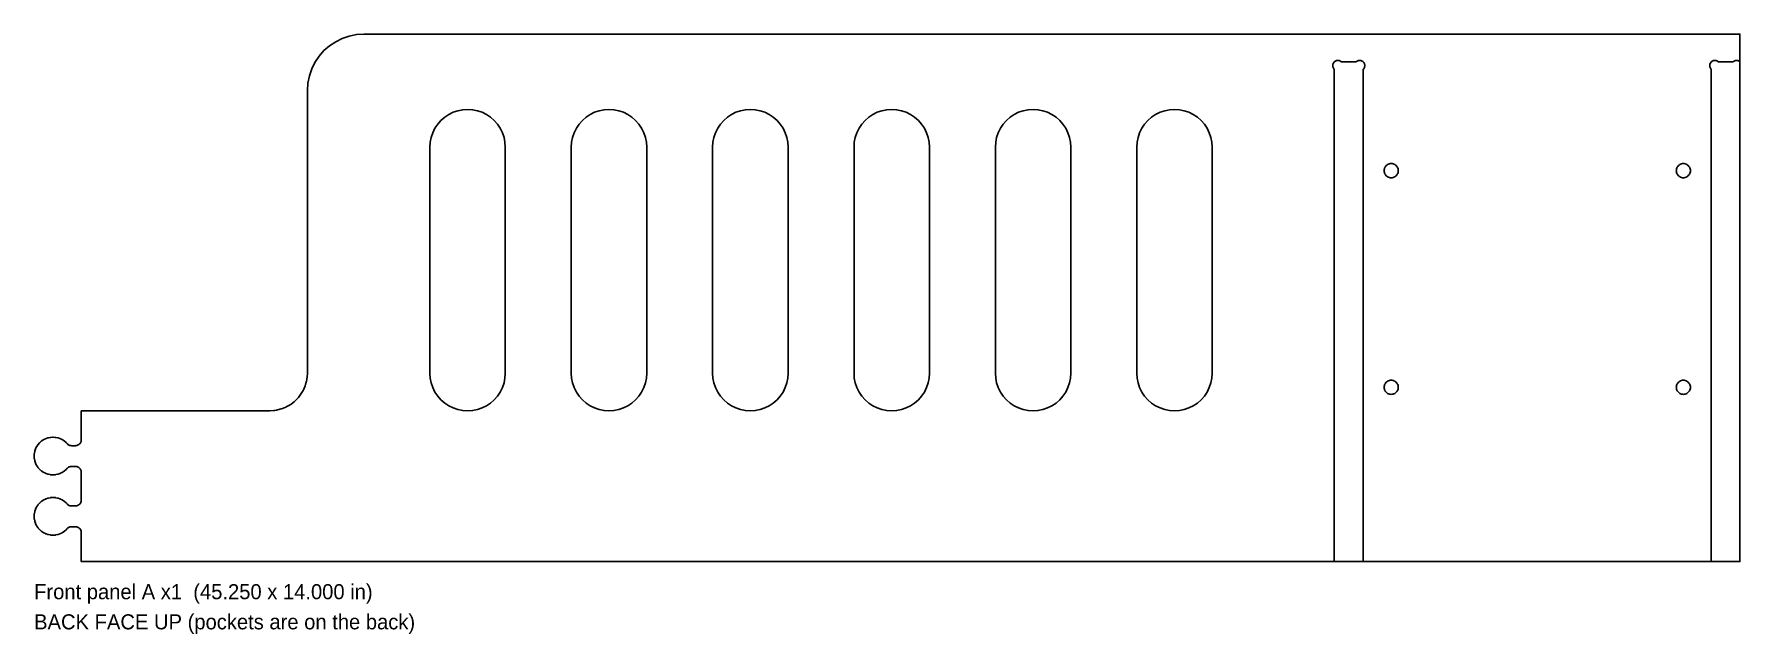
# Model space of a CAD drawing. Header units: inches. Extents: x 0 to 45.2, y -1.9 to 14.
import ezdxf

# ---------------------------------------------------------------- set-up
doc = ezdxf.new("R2010")
doc.units = ezdxf.units.IN
doc.header["$MEASUREMENT"] = 0
for name, color, linetype in [('CUT_INSIDE', 5, 'Continuous'), ('CUT_OUTSIDE', 1, 'Continuous'), ('LABEL', 3, 'Continuous'), ('POCKET_0.375', 4, 'Continuous'), ('POCKET_0.500', 4, 'Continuous')]:
    doc.layers.add(name, color=color, linetype=linetype)

msp = doc.modelspace()

# ---------------------------------------------------------------- linework, layer by layer
at = {"layer": 'CUT_INSIDE'}
for points in [[(12.466, 4.741), (12.424, 4.617), (12.366, 4.5), (12.293, 4.391), (12.207, 4.293), (12.108, 4.207), (12, 4.134), (11.882, 4.076), (11.758, 4.034), (11.63, 4.009), (11.5, 4), (11.369, 4.009), (11.241, 4.034), (11.117, 4.076), (11, 4.134), (10.891, 4.207), (10.793, 4.293), (10.706, 4.391), (10.634, 4.5), (10.576, 4.617), (10.534, 4.741), (10.508, 4.869), (10.5, 5), (10.5, 11), (10.508, 11.131), (10.534, 11.259), (10.576, 11.383), (10.634, 11.5), (10.706, 11.609), (10.793, 11.707), (10.891, 11.793), (11, 11.866), (11.117, 11.924), (11.241, 11.966), (11.369, 11.991), (11.5, 12), (11.63, 11.991), (11.758, 11.966), (11.882, 11.924), (12, 11.866), (12.108, 11.793), (12.207, 11.707), (12.293, 11.609), (12.366, 11.5), (12.424, 11.383), (12.466, 11.259), (12.491, 11.131), (12.5, 11), (12.5, 5), (12.491, 4.869)], [(16.216, 4.741), (16.174, 4.617), (16.116, 4.5), (16.043, 4.391), (15.957, 4.293), (15.858, 4.207), (15.75, 4.134), (15.632, 4.076), (15.508, 4.034), (15.38, 4.009), (15.25, 4), (15.119, 4.009), (14.991, 4.034), (14.867, 4.076), (14.75, 4.134), (14.641, 4.207), (14.543, 4.293), (14.456, 4.391), (14.384, 4.5), (14.326, 4.617), (14.284, 4.741), (14.258, 4.869), (14.25, 5), (14.25, 11), (14.258, 11.131), (14.284, 11.259), (14.326, 11.383), (14.384, 11.5), (14.456, 11.609), (14.543, 11.707), (14.641, 11.793), (14.75, 11.866), (14.867, 11.924), (14.991, 11.966), (15.119, 11.991), (15.25, 12), (15.38, 11.991), (15.508, 11.966), (15.632, 11.924), (15.75, 11.866), (15.858, 11.793), (15.957, 11.707), (16.043, 11.609), (16.116, 11.5), (16.174, 11.383), (16.216, 11.259), (16.241, 11.131), (16.25, 11), (16.25, 5), (16.241, 4.869)], [(19.924, 4.617), (19.866, 4.5), (19.793, 4.391), (19.707, 4.293), (19.608, 4.207), (19.5, 4.134), (19.382, 4.076), (19.258, 4.034), (19.13, 4.009), (19, 4), (18.869, 4.009), (18.741, 4.034), (18.617, 4.076), (18.5, 4.134), (18.391, 4.207), (18.293, 4.293), (18.206, 4.391), (18.134, 4.5), (18.076, 4.617), (18.034, 4.741), (18.008, 4.869), (18, 5), (18, 11), (18.008, 11.131), (18.034, 11.259), (18.076, 11.383), (18.134, 11.5), (18.206, 11.609), (18.293, 11.707), (18.391, 11.793), (18.5, 11.866), (18.617, 11.924), (18.741, 11.966), (18.869, 11.991), (19, 12), (19.13, 11.991), (19.258, 11.966), (19.382, 11.924), (19.5, 11.866), (19.608, 11.793), (19.707, 11.707), (19.793, 11.609), (19.866, 11.5), (19.924, 11.383), (19.966, 11.259), (19.991, 11.131), (20, 11), (20, 5), (19.991, 4.869), (19.966, 4.741)], [(23.716, 4.741), (23.674, 4.617), (23.616, 4.5), (23.543, 4.391), (23.457, 4.293), (23.358, 4.207), (23.25, 4.134), (23.132, 4.076), (23.008, 4.034), (22.88, 4.009), (22.75, 4), (22.619, 4.009), (22.491, 4.034), (22.367, 4.076), (22.25, 4.134), (22.141, 4.207), (22.043, 4.293), (21.956, 4.391), (21.884, 4.5), (21.826, 4.617), (21.784, 4.741), (21.758, 4.869), (21.75, 5), (21.75, 11), (21.758, 11.131), (21.784, 11.259), (21.826, 11.383), (21.884, 11.5), (21.956, 11.609), (22.043, 11.707), (22.141, 11.793), (22.25, 11.866), (22.367, 11.924), (22.491, 11.966), (22.619, 11.991), (22.75, 12), (22.88, 11.991), (23.008, 11.966), (23.132, 11.924), (23.25, 11.866), (23.358, 11.793), (23.457, 11.707), (23.543, 11.609), (23.616, 11.5), (23.674, 11.383), (23.716, 11.259), (23.741, 11.131), (23.75, 11), (23.75, 5), (23.741, 4.869)], [(27.466, 4.741), (27.424, 4.617), (27.366, 4.5), (27.293, 4.391), (27.207, 4.293), (27.108, 4.207), (27, 4.134), (26.882, 4.076), (26.758, 4.034), (26.63, 4.009), (26.5, 4), (26.369, 4.009), (26.241, 4.034), (26.117, 4.076), (26, 4.134), (25.891, 4.207), (25.793, 4.293), (25.706, 4.391), (25.634, 4.5), (25.576, 4.617), (25.534, 4.741), (25.508, 4.869), (25.5, 5), (25.5, 11), (25.508, 11.131), (25.534, 11.259), (25.576, 11.383), (25.634, 11.5), (25.706, 11.609), (25.793, 11.707), (25.891, 11.793), (26, 11.866), (26.117, 11.924), (26.241, 11.966), (26.369, 11.991), (26.5, 12), (26.63, 11.991), (26.758, 11.966), (26.882, 11.924), (27, 11.866), (27.108, 11.793), (27.207, 11.707), (27.293, 11.609), (27.366, 11.5), (27.424, 11.383), (27.466, 11.259), (27.491, 11.131), (27.5, 11), (27.5, 5), (27.491, 4.869)], [(31.174, 4.617), (31.116, 4.5), (31.043, 4.391), (30.957, 4.293), (30.858, 4.207), (30.75, 4.134), (30.632, 4.076), (30.508, 4.034), (30.38, 4.009), (30.25, 4), (30.119, 4.009), (29.991, 4.034), (29.867, 4.076), (29.75, 4.134), (29.641, 4.207), (29.543, 4.293), (29.456, 4.391), (29.384, 4.5), (29.326, 4.617), (29.284, 4.741), (29.258, 4.869), (29.25, 5), (29.25, 11), (29.258, 11.131), (29.284, 11.259), (29.326, 11.383), (29.384, 11.5), (29.456, 11.609), (29.543, 11.707), (29.641, 11.793), (29.75, 11.866), (29.867, 11.924), (29.991, 11.966), (30.119, 11.991), (30.25, 12), (30.38, 11.991), (30.508, 11.966), (30.632, 11.924), (30.75, 11.866), (30.858, 11.793), (30.957, 11.707), (31.043, 11.609), (31.116, 11.5), (31.174, 11.383), (31.216, 11.259), (31.241, 11.131), (31.25, 11), (31.25, 5), (31.241, 4.869), (31.216, 4.741)]]:
    msp.add_lwpolyline(points, close=True, dxfattribs=at)
at = {"layer": 'CUT_OUTSIDE'}
msp.add_lwpolyline([(1.25, 4), (1.25, 3.995), (1.25, 3.23), (1.248, 3.21), (1.244, 3.19), (1.238, 3.171), (1.229, 3.152), (1.218, 3.136), (1.204, 3.12), (1.189, 3.107), (1.172, 3.096), (1.154, 3.087), (1.135, 3.08), (1.115, 3.076), (1.095, 3.075), (0.998, 3.075), (0.989, 3.075), (0.983, 3.076), (0.965, 3.078), (0.946, 3.082), (0.929, 3.089), (0.912, 3.098), (0.896, 3.109), (0.882, 3.121), (0.88, 3.124), (0.873, 3.131), (0.858, 3.148), (0.857, 3.149), (0.856, 3.15), (0.855, 3.152), (0.851, 3.155), (0.85, 3.157), (0.849, 3.157), (0.847, 3.159), (0.81, 3.191), (0.808, 3.193), (0.808, 3.194), (0.806, 3.195), (0.802, 3.198), (0.8, 3.199), (0.799, 3.2), (0.797, 3.201), (0.756, 3.229), (0.754, 3.23), (0.754, 3.23), (0.751, 3.232), (0.748, 3.234), (0.745, 3.235), (0.745, 3.235), (0.743, 3.237), (0.698, 3.258), (0.696, 3.259), (0.695, 3.26), (0.693, 3.261), (0.689, 3.262), (0.687, 3.263), (0.686, 3.264), (0.683, 3.265), (0.637, 3.28), (0.634, 3.281), (0.634, 3.281), (0.631, 3.282), (0.627, 3.283), (0.624, 3.284), (0.624, 3.284), (0.621, 3.285), (0.573, 3.294), (0.57, 3.295), (0.57, 3.295), (0.567, 3.295), (0.563, 3.296), (0.56, 3.296), (0.559, 3.296), (0.557, 3.296), (0.508, 3.299), (0.505, 3.3), (0.504, 3.3), (0.502, 3.3), (0.498, 3.3), (0.495, 3.3), (0.494, 3.3), (0.492, 3.299), (0.442, 3.296), (0.44, 3.296), (0.439, 3.296), (0.437, 3.296), (0.432, 3.295), (0.43, 3.295), (0.429, 3.295), (0.427, 3.294), (0.378, 3.285), (0.376, 3.284), (0.375, 3.284), (0.372, 3.283), (0.368, 3.282), (0.366, 3.281), (0.365, 3.281), (0.363, 3.28), (0.316, 3.265), (0.313, 3.264), (0.313, 3.263), (0.31, 3.262), (0.306, 3.261), (0.304, 3.26), (0.303, 3.259), (0.301, 3.258), (0.257, 3.237), (0.255, 3.235), (0.254, 3.235), (0.252, 3.234), (0.248, 3.232), (0.246, 3.23), (0.245, 3.23), (0.243, 3.229), (0.202, 3.201), (0.2, 3.2), (0.199, 3.199), (0.197, 3.198), (0.194, 3.195), (0.192, 3.194), (0.191, 3.193), (0.189, 3.191), (0.152, 3.159), (0.15, 3.157), (0.15, 3.157), (0.148, 3.155), (0.145, 3.152), (0.143, 3.15), (0.143, 3.149), (0.141, 3.148), (0.108, 3.11), (0.107, 3.108), (0.106, 3.108), (0.105, 3.106), (0.102, 3.102), (0.1, 3.1), (0.1, 3.1), (0.099, 3.098), (0.071, 3.057), (0.07, 3.055), (0.069, 3.054), (0.068, 3.052), (0.066, 3.048), (0.065, 3.046), (0.064, 3.045), (0.063, 3.043), (0.041, 2.998), (0.04, 2.996), (0.04, 2.996), (0.039, 2.993), (0.037, 2.989), (0.036, 2.987), (0.036, 2.986), (0.035, 2.984), (0.019, 2.937), (0.018, 2.935), (0.018, 2.934), (0.018, 2.931), (0.016, 2.927), (0.016, 2.925), (0.016, 2.924), (0.015, 2.922), (0.006, 2.873), (0.005, 2.871), (0.005, 2.87), (0.005, 2.867), (0.004, 2.863), (0.004, 2.861), (0.004, 2.86), (0.003, 2.857), (0, 2.808), (0, 2.805), (0, 2.805), (0, 2.802), (0, 2.798), (0, 2.795), (0, 2.795), (0, 2.792), (0.003, 2.743), (0.004, 2.74), (0.004, 2.739), (0.004, 2.737), (0.005, 2.733), (0.005, 2.73), (0.005, 2.729), (0.006, 2.727), (0.015, 2.678), (0.016, 2.676), (0.016, 2.675), (0.016, 2.673), (0.018, 2.669), (0.018, 2.666), (0.018, 2.665), (0.019, 2.663), (0.035, 2.616), (0.036, 2.614), (0.036, 2.613), (0.037, 2.611), (0.039, 2.607), (0.04, 2.604), (0.04, 2.604), (0.041, 2.602), (0.063, 2.557), (0.064, 2.555), (0.065, 2.554), (0.066, 2.552), (0.068, 2.548), (0.069, 2.546), (0.07, 2.545), (0.071, 2.543), (0.099, 2.502), (0.1, 2.5), (0.1, 2.5), (0.102, 2.498), (0.105, 2.494), (0.106, 2.492), (0.107, 2.492), (0.108, 2.49), (0.141, 2.452), (0.143, 2.451), (0.143, 2.45), (0.145, 2.448), (0.148, 2.445), (0.15, 2.443), (0.15, 2.443), (0.152, 2.441), (0.189, 2.409), (0.191, 2.407), (0.192, 2.406), (0.194, 2.405), (0.197, 2.402), (0.199, 2.401), (0.2, 2.4), (0.202, 2.399), (0.243, 2.371), (0.245, 2.37), (0.246, 2.37), (0.248, 2.368), (0.252, 2.366), (0.254, 2.365), (0.255, 2.365), (0.257, 2.363), (0.301, 2.342), (0.303, 2.341), (0.304, 2.34), (0.306, 2.339), (0.31, 2.338), (0.313, 2.337), (0.313, 2.336), (0.316, 2.335), (0.363, 2.32), (0.365, 2.319), (0.366, 2.319), (0.368, 2.318), (0.372, 2.317), (0.375, 2.316), (0.376, 2.316), (0.378, 2.315), (0.427, 2.306), (0.429, 2.305), (0.43, 2.305), (0.432, 2.305), (0.437, 2.304), (0.439, 2.304), (0.44, 2.304), (0.442, 2.304), (0.492, 2.301), (0.494, 2.3), (0.495, 2.3), (0.498, 2.3), (0.502, 2.3), (0.504, 2.3), (0.505, 2.3), (0.508, 2.301), (0.557, 2.304), (0.559, 2.304), (0.56, 2.304), (0.563, 2.304), (0.567, 2.305), (0.57, 2.305), (0.57, 2.305), (0.573, 2.306), (0.621, 2.315), (0.624, 2.316), (0.624, 2.316), (0.627, 2.317), (0.631, 2.318), (0.634, 2.319), (0.634, 2.319), (0.637, 2.32), (0.683, 2.335), (0.686, 2.336), (0.687, 2.337), (0.689, 2.338), (0.693, 2.339), (0.695, 2.34), (0.696, 2.341), (0.698, 2.342), (0.743, 2.363), (0.745, 2.365), (0.745, 2.365), (0.748, 2.366), (0.751, 2.368), (0.754, 2.37), (0.754, 2.37), (0.756, 2.371), (0.797, 2.399), (0.799, 2.4), (0.8, 2.401), (0.802, 2.402), (0.806, 2.405), (0.808, 2.406), (0.808, 2.407), (0.81, 2.409), (0.847, 2.441), (0.849, 2.443), (0.85, 2.443), (0.851, 2.445), (0.855, 2.448), (0.856, 2.45), (0.857, 2.451), (0.858, 2.452), (0.872, 2.468), (0.878, 2.475), (0.882, 2.479), (0.896, 2.491), (0.912, 2.502), (0.928, 2.511), (0.946, 2.518), (0.964, 2.522), (0.983, 2.524), (0.987, 2.525), (0.996, 2.525), (1.095, 2.525), (1.115, 2.524), (1.135, 2.52), (1.154, 2.513), (1.172, 2.504), (1.189, 2.493), (1.204, 2.48), (1.218, 2.464), (1.229, 2.447), (1.238, 2.429), (1.244, 2.41), (1.248, 2.39), (1.25, 2.37), (1.25, 1.63), (1.248, 1.61), (1.244, 1.59), (1.238, 1.571), (1.229, 1.553), (1.218, 1.536), (1.204, 1.52), (1.189, 1.507), (1.172, 1.496), (1.154, 1.487), (1.135, 1.48), (1.115, 1.476), (1.095, 1.475), (0.997, 1.475), (0.988, 1.475), (0.983, 1.476), (0.964, 1.478), (0.946, 1.482), (0.928, 1.489), (0.912, 1.498), (0.896, 1.509), (0.882, 1.521), (0.88, 1.524), (0.873, 1.531), (0.858, 1.548), (0.857, 1.549), (0.856, 1.55), (0.855, 1.552), (0.851, 1.555), (0.85, 1.557), (0.849, 1.557), (0.847, 1.559), (0.81, 1.591), (0.808, 1.593), (0.808, 1.594), (0.806, 1.595), (0.802, 1.598), (0.8, 1.599), (0.799, 1.6), (0.797, 1.601), (0.756, 1.629), (0.754, 1.63), (0.754, 1.63), (0.751, 1.632), (0.748, 1.634), (0.745, 1.635), (0.745, 1.635), (0.743, 1.637), (0.698, 1.658), (0.696, 1.659), (0.695, 1.66), (0.693, 1.661), (0.689, 1.662), (0.687, 1.663), (0.686, 1.664), (0.683, 1.665), (0.637, 1.68), (0.634, 1.681), (0.634, 1.681), (0.631, 1.682), (0.627, 1.683), (0.624, 1.684), (0.624, 1.684), (0.621, 1.685), (0.573, 1.694), (0.57, 1.695), (0.57, 1.695), (0.567, 1.695), (0.563, 1.696), (0.56, 1.696), (0.559, 1.696), (0.557, 1.696), (0.508, 1.699), (0.505, 1.7), (0.504, 1.7), (0.502, 1.7), (0.498, 1.7), (0.495, 1.7), (0.494, 1.7), (0.492, 1.699), (0.442, 1.696), (0.44, 1.696), (0.439, 1.696), (0.437, 1.696), (0.432, 1.695), (0.43, 1.695), (0.429, 1.695), (0.427, 1.694), (0.378, 1.685), (0.376, 1.684), (0.375, 1.684), (0.372, 1.683), (0.368, 1.682), (0.366, 1.681), (0.365, 1.681), (0.363, 1.68), (0.316, 1.665), (0.313, 1.664), (0.313, 1.663), (0.31, 1.662), (0.306, 1.661), (0.304, 1.66), (0.303, 1.659), (0.301, 1.658), (0.257, 1.637), (0.255, 1.635), (0.254, 1.635), (0.252, 1.634), (0.248, 1.632), (0.246, 1.63), (0.245, 1.63), (0.243, 1.629), (0.202, 1.601), (0.2, 1.6), (0.199, 1.599), (0.197, 1.598), (0.194, 1.595), (0.192, 1.594), (0.191, 1.593), (0.189, 1.591), (0.152, 1.559), (0.15, 1.557), (0.15, 1.557), (0.148, 1.555), (0.145, 1.552), (0.143, 1.55), (0.143, 1.549), (0.141, 1.548), (0.108, 1.51), (0.107, 1.508), (0.106, 1.508), (0.105, 1.506), (0.102, 1.502), (0.1, 1.5), (0.1, 1.5), (0.099, 1.498), (0.071, 1.457), (0.07, 1.455), (0.069, 1.454), (0.068, 1.452), (0.066, 1.448), (0.065, 1.446), (0.064, 1.445), (0.063, 1.443), (0.041, 1.398), (0.04, 1.396), (0.04, 1.396), (0.039, 1.393), (0.037, 1.389), (0.036, 1.387), (0.036, 1.386), (0.035, 1.384), (0.019, 1.337), (0.018, 1.335), (0.018, 1.334), (0.018, 1.331), (0.016, 1.327), (0.016, 1.325), (0.016, 1.324), (0.015, 1.322), (0.006, 1.273), (0.005, 1.271), (0.005, 1.27), (0.005, 1.267), (0.004, 1.263), (0.004, 1.261), (0.004, 1.26), (0.003, 1.257), (0, 1.208), (0, 1.205), (0, 1.205), (0, 1.202), (0, 1.198), (0, 1.195), (0, 1.195), (0, 1.192), (0.003, 1.143), (0.004, 1.14), (0.004, 1.139), (0.004, 1.137), (0.005, 1.133), (0.005, 1.13), (0.005, 1.129), (0.006, 1.127), (0.015, 1.078), (0.016, 1.076), (0.016, 1.075), (0.016, 1.073), (0.018, 1.069), (0.018, 1.066), (0.018, 1.065), (0.019, 1.063), (0.035, 1.016), (0.036, 1.014), (0.036, 1.013), (0.037, 1.011), (0.039, 1.007), (0.04, 1.004), (0.04, 1.004), (0.041, 1.002), (0.063, 0.957), (0.064, 0.955), (0.065, 0.954), (0.066, 0.952), (0.068, 0.948), (0.069, 0.946), (0.07, 0.945), (0.071, 0.943), (0.099, 0.902), (0.1, 0.9), (0.1, 0.9), (0.102, 0.898), (0.105, 0.894), (0.106, 0.892), (0.107, 0.892), (0.108, 0.89), (0.141, 0.852), (0.143, 0.851), (0.143, 0.85), (0.145, 0.848), (0.148, 0.845), (0.15, 0.843), (0.15, 0.843), (0.152, 0.841), (0.189, 0.809), (0.191, 0.807), (0.192, 0.806), (0.194, 0.805), (0.197, 0.802), (0.199, 0.801), (0.2, 0.8), (0.202, 0.799), (0.243, 0.771), (0.245, 0.77), (0.246, 0.77), (0.248, 0.768), (0.252, 0.766), (0.254, 0.765), (0.255, 0.765), (0.257, 0.763), (0.301, 0.742), (0.303, 0.741), (0.304, 0.74), (0.306, 0.739), (0.31, 0.738), (0.313, 0.737), (0.313, 0.736), (0.316, 0.735), (0.363, 0.72), (0.365, 0.719), (0.366, 0.719), (0.368, 0.718), (0.372, 0.717), (0.375, 0.716), (0.376, 0.716), (0.378, 0.715), (0.427, 0.706), (0.429, 0.705), (0.43, 0.705), (0.432, 0.705), (0.437, 0.704), (0.439, 0.704), (0.44, 0.704), (0.442, 0.704), (0.492, 0.701), (0.494, 0.7), (0.495, 0.7), (0.498, 0.7), (0.502, 0.7), (0.504, 0.7), (0.505, 0.7), (0.508, 0.701), (0.557, 0.704), (0.559, 0.704), (0.56, 0.704), (0.563, 0.704), (0.567, 0.705), (0.57, 0.705), (0.57, 0.705), (0.573, 0.706), (0.621, 0.715), (0.624, 0.716), (0.624, 0.716), (0.627, 0.717), (0.631, 0.718), (0.634, 0.719), (0.634, 0.719), (0.637, 0.72), (0.683, 0.735), (0.686, 0.736), (0.687, 0.737), (0.689, 0.738), (0.693, 0.739), (0.695, 0.74), (0.696, 0.741), (0.698, 0.742), (0.743, 0.763), (0.745, 0.765), (0.745, 0.765), (0.748, 0.766), (0.751, 0.768), (0.754, 0.77), (0.754, 0.77), (0.756, 0.771), (0.797, 0.799), (0.799, 0.8), (0.8, 0.801), (0.802, 0.802), (0.806, 0.805), (0.808, 0.806), (0.808, 0.807), (0.81, 0.809), (0.847, 0.841), (0.849, 0.843), (0.85, 0.843), (0.851, 0.845), (0.855, 0.848), (0.856, 0.85), (0.857, 0.851), (0.858, 0.852), (0.872, 0.868), (0.878, 0.875), (0.882, 0.879), (0.896, 0.891), (0.912, 0.902), (0.928, 0.911), (0.946, 0.918), (0.964, 0.922), (0.983, 0.924), (0.987, 0.925), (0.996, 0.925), (1.095, 0.925), (1.115, 0.924), (1.135, 0.92), (1.154, 0.913), (1.172, 0.904), (1.189, 0.893), (1.204, 0.88), (1.218, 0.864), (1.229, 0.847), (1.238, 0.829), (1.244, 0.81), (1.248, 0.79), (1.25, 0.77), (1.25, 0.005), (1.25, 0), (1.255, 0), (2.25, 0), (45.25, 0), (45.25, 14), (11.25, 14), (8.75, 14), (8.554, 13.987), (8.361, 13.949), (8.176, 13.886), (8, 13.799), (7.837, 13.69), (7.689, 13.561), (7.56, 13.413), (7.451, 13.25), (7.364, 13.074), (7.301, 12.888), (7.263, 12.696), (7.25, 12.5), (7.25, 5.025), (7.248, 4.976), (7.244, 4.918), (7.232, 4.821), (7.225, 4.789), (7.2, 4.695), (7.189, 4.664), (7.152, 4.573), (7.137, 4.544), (7.088, 4.459), (7.07, 4.432), (7.011, 4.354), (6.989, 4.33), (6.92, 4.261), (6.895, 4.239), (6.818, 4.179), (6.79, 4.161), (6.706, 4.112), (6.676, 4.098), (6.586, 4.06), (6.555, 4.05), (6.46, 4.024), (6.428, 4.018), (6.367, 4.01), (6.387, 4.01), (6.38, 4.009), (6.25, 4), (2.25, 4), (1.255, 4)], close=True, dxfattribs=at)
at = {"layer": 'POCKET_0.375'}
for points in [[(35.26, 13.069), (35.271, 13.082), (35.281, 13.097), (35.289, 13.113), (35.295, 13.13), (35.298, 13.147), (35.299, 13.165), (35.298, 13.182), (35.295, 13.199), (35.289, 13.216), (35.281, 13.232), (35.271, 13.247), (35.26, 13.26), (35.246, 13.272), (35.232, 13.281), (35.216, 13.289), (35.199, 13.295), (35.182, 13.298), (35.164, 13.3), (35.147, 13.298), (35.129, 13.295), (35.113, 13.289), (35.097, 13.281), (35.082, 13.272), (35.069, 13.26), (34.681, 13.26), (34.667, 13.272), (34.653, 13.281), (34.637, 13.289), (34.62, 13.295), (34.603, 13.298), (34.585, 13.3), (34.568, 13.298), (34.55, 13.295), (34.533, 13.289), (34.518, 13.281), (34.503, 13.272), (34.49, 13.26), (34.478, 13.247), (34.468, 13.232), (34.46, 13.216), (34.455, 13.199), (34.451, 13.182), (34.45, 13.165), (34.451, 13.147), (34.455, 13.13), (34.46, 13.113), (34.468, 13.097), (34.478, 13.082), (34.49, 13.069), (34.49, 0), (35.26, 0)], [(45.246, 13.272), (45.232, 13.281), (45.216, 13.289), (45.199, 13.295), (45.182, 13.298), (45.164, 13.3), (45.147, 13.298), (45.129, 13.295), (45.113, 13.289), (45.097, 13.281), (45.082, 13.272), (45.069, 13.26), (44.681, 13.26), (44.667, 13.272), (44.653, 13.281), (44.637, 13.289), (44.62, 13.295), (44.603, 13.298), (44.585, 13.3), (44.568, 13.298), (44.55, 13.295), (44.533, 13.289), (44.518, 13.281), (44.503, 13.272), (44.49, 13.26), (44.478, 13.247), (44.468, 13.232), (44.46, 13.216), (44.455, 13.199), (44.451, 13.182), (44.45, 13.165), (44.451, 13.147), (44.455, 13.13), (44.46, 13.113), (44.468, 13.097), (44.478, 13.082), (44.49, 13.069), (44.49, 0), (45.25, 0), (45.25, 13.269)]]:
    msp.add_lwpolyline(points, close=True, dxfattribs=at)
at = {"layer": 'POCKET_0.500'}
for points in [[(35.812, 10.375), (35.814, 10.351), (35.819, 10.326), (35.826, 10.303), (35.837, 10.281), (35.851, 10.261), (35.867, 10.242), (35.886, 10.226), (35.906, 10.213), (35.928, 10.202), (35.951, 10.194), (35.975, 10.189), (36, 10.188), (36.024, 10.189), (36.048, 10.194), (36.071, 10.202), (36.093, 10.213), (36.114, 10.226), (36.132, 10.242), (36.148, 10.261), (36.162, 10.281), (36.173, 10.303), (36.181, 10.326), (36.186, 10.351), (36.187, 10.375), (36.186, 10.399), (36.181, 10.424), (36.173, 10.447), (36.162, 10.469), (36.148, 10.489), (36.132, 10.508), (36.114, 10.524), (36.093, 10.537), (36.071, 10.548), (36.048, 10.556), (36.024, 10.561), (36, 10.562), (35.975, 10.561), (35.951, 10.556), (35.928, 10.548), (35.906, 10.537), (35.886, 10.524), (35.867, 10.508), (35.851, 10.489), (35.837, 10.469), (35.826, 10.447), (35.819, 10.424), (35.814, 10.399)], [(43.562, 10.375), (43.564, 10.351), (43.569, 10.326), (43.576, 10.303), (43.587, 10.281), (43.601, 10.261), (43.617, 10.242), (43.636, 10.226), (43.656, 10.213), (43.678, 10.202), (43.701, 10.194), (43.725, 10.189), (43.75, 10.188), (43.774, 10.189), (43.798, 10.194), (43.821, 10.202), (43.843, 10.213), (43.864, 10.226), (43.882, 10.242), (43.898, 10.261), (43.912, 10.281), (43.923, 10.303), (43.931, 10.326), (43.936, 10.351), (43.937, 10.375), (43.936, 10.399), (43.931, 10.424), (43.923, 10.447), (43.912, 10.469), (43.898, 10.489), (43.882, 10.508), (43.864, 10.524), (43.843, 10.537), (43.821, 10.548), (43.798, 10.556), (43.774, 10.561), (43.75, 10.562), (43.725, 10.561), (43.701, 10.556), (43.678, 10.548), (43.656, 10.537), (43.636, 10.524), (43.617, 10.508), (43.601, 10.489), (43.587, 10.469), (43.576, 10.447), (43.569, 10.424), (43.564, 10.399)], [(35.812, 4.625), (35.814, 4.601), (35.819, 4.576), (35.826, 4.553), (35.837, 4.531), (35.851, 4.511), (35.867, 4.492), (35.886, 4.476), (35.906, 4.463), (35.928, 4.452), (35.951, 4.444), (35.975, 4.439), (36, 4.438), (36.024, 4.439), (36.048, 4.444), (36.071, 4.452), (36.093, 4.463), (36.114, 4.476), (36.132, 4.492), (36.148, 4.511), (36.162, 4.531), (36.173, 4.553), (36.181, 4.576), (36.186, 4.601), (36.187, 4.625), (36.186, 4.649), (36.181, 4.674), (36.173, 4.697), (36.162, 4.719), (36.148, 4.739), (36.132, 4.758), (36.114, 4.774), (36.093, 4.787), (36.071, 4.798), (36.048, 4.806), (36.024, 4.811), (36, 4.812), (35.975, 4.811), (35.951, 4.806), (35.928, 4.798), (35.906, 4.787), (35.886, 4.774), (35.867, 4.758), (35.851, 4.739), (35.837, 4.719), (35.826, 4.697), (35.819, 4.674), (35.814, 4.649)], [(43.562, 4.625), (43.564, 4.601), (43.569, 4.576), (43.576, 4.553), (43.587, 4.531), (43.601, 4.511), (43.617, 4.492), (43.636, 4.476), (43.656, 4.463), (43.678, 4.452), (43.701, 4.444), (43.725, 4.439), (43.75, 4.438), (43.774, 4.439), (43.798, 4.444), (43.821, 4.452), (43.843, 4.463), (43.864, 4.476), (43.882, 4.492), (43.898, 4.511), (43.912, 4.531), (43.923, 4.553), (43.931, 4.576), (43.936, 4.601), (43.937, 4.625), (43.936, 4.649), (43.931, 4.674), (43.923, 4.697), (43.912, 4.719), (43.898, 4.739), (43.882, 4.758), (43.864, 4.774), (43.843, 4.787), (43.821, 4.798), (43.798, 4.806), (43.774, 4.811), (43.75, 4.812), (43.725, 4.811), (43.701, 4.806), (43.678, 4.798), (43.656, 4.787), (43.636, 4.774), (43.617, 4.758), (43.601, 4.739), (43.587, 4.719), (43.576, 4.697), (43.569, 4.674), (43.564, 4.649)]]:
    msp.add_lwpolyline(points, close=True, dxfattribs=at)

# ---------------------------------------------------------------- texts
at = {"layer": 'LABEL'}
for s, p in [('Front panel A x1  (45.250 x 14.000 in)', (0, -1)), ('BACK FACE UP (pockets are on the back)', (0, -1.8))]:
    msp.add_text(s, height=0.4, dxfattribs=at).set_placement(p)

doc.saveas('drawing.dxf')
